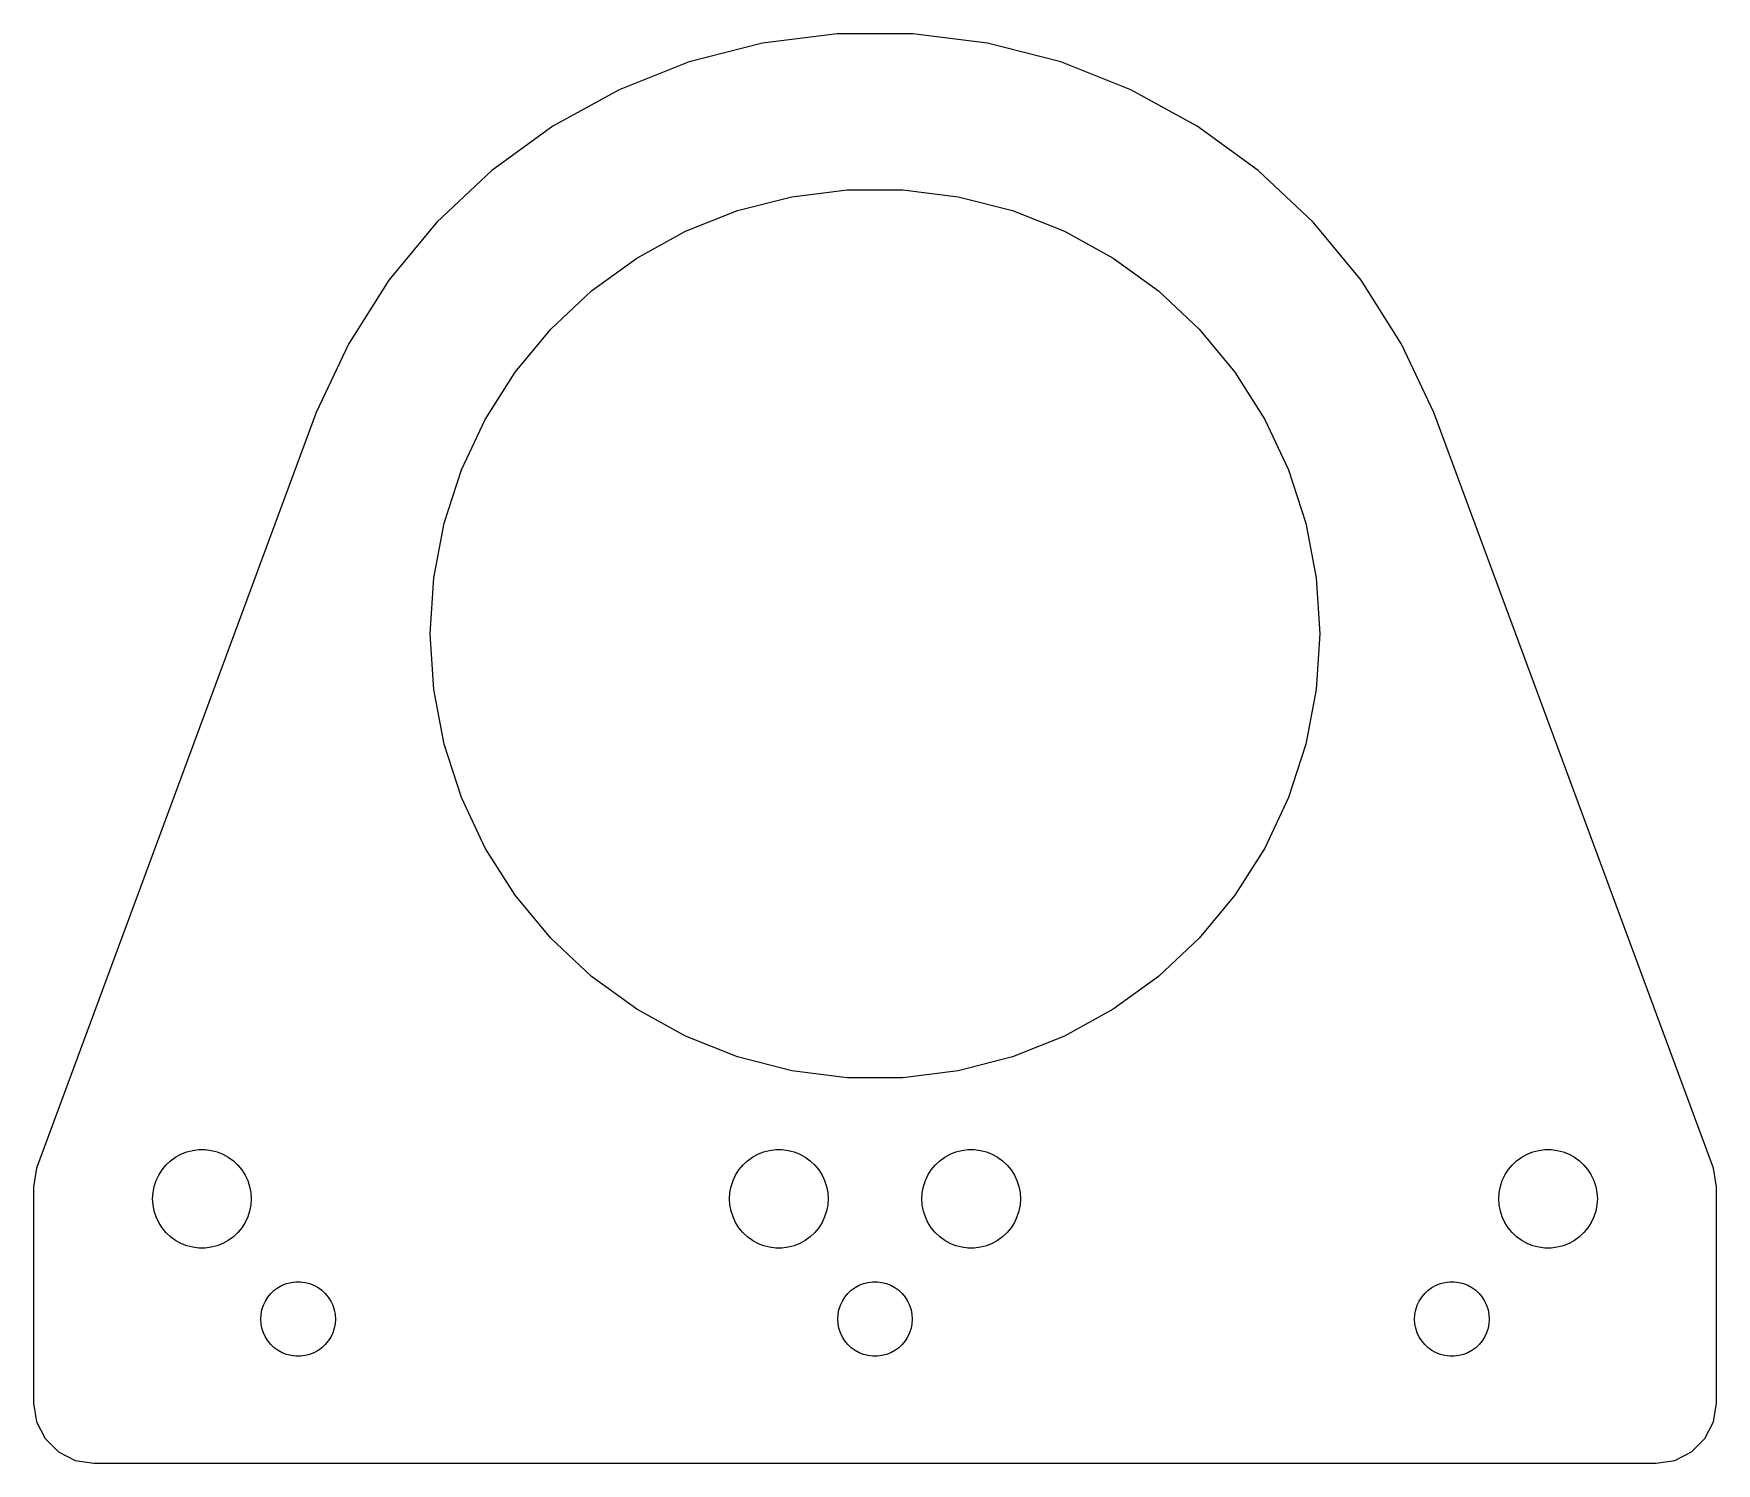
# Model space of a CAD drawing. Header units: metres. Extents: x -35 to 35, y -34.5 to 25.
import ezdxf

# ---------------------------------------------------------------- set-up
doc = ezdxf.new("R2010")
doc.units = ezdxf.units.M

msp = doc.modelspace()

# ---------------------------------------------------------------- linework, layer by layer
for p, q in [((-4.68452, 24.5572), (-7.72542, 23.7764)), ((-1.56975, 24.9507), (-4.68452, 24.5572)), ((1.56975, 24.9507), (-1.56975, 24.9507)), ((4.68452, 24.5572), (1.56975, 24.9507)), ((7.72542, 23.7764), (4.68452, 24.5572)), ((-7.72542, 23.7764), (-10.6445, 22.6207)), ((10.6445, 22.6207), (7.72542, 23.7764)), ((-10.6445, 22.6207), (-13.3957, 21.1082)), ((13.3957, 21.1082), (10.6445, 22.6207)), ((-13.3957, 21.1082), (-15.9356, 19.2628)), ((15.9356, 19.2628), (13.3957, 21.1082)), ((-15.9356, 19.2628), (-18.2242, 17.1137)), ((18.2242, 17.1137), (15.9356, 19.2628)), ((-3.46655, 18.1723), (-1.16162, 18.4635)), ((-1.16162, 18.4635), (1.16162, 18.4635)), ((1.16162, 18.4635), (3.46655, 18.1723)), ((-7.87691, 16.7393), (-5.71681, 17.5945)), ((-5.71681, 17.5945), (-3.46655, 18.1723)), ((3.46655, 18.1723), (5.71681, 17.5945)), ((5.71681, 17.5945), (7.87691, 16.7393)), ((-18.2242, 17.1137), (-20.2254, 14.6946)), ((20.2254, 14.6946), (18.2242, 17.1137)), ((-9.91278, 15.6201), (-7.87691, 16.7393)), ((7.87691, 16.7393), (9.91278, 15.6201)), ((-11.7923, 14.2545), (-9.91278, 15.6201)), ((9.91278, 15.6201), (11.7923, 14.2545)), ((-20.2254, 14.6946), (-21.9077, 12.0438)), ((-13.4859, 12.6641), (-11.7923, 14.2545)), ((11.7923, 14.2545), (13.4859, 12.6641)), ((21.9077, 12.0438), (20.2254, 14.6946)), ((-14.9668, 10.874), (-13.4859, 12.6641)), ((13.4859, 12.6641), (14.9668, 10.874)), ((-21.9077, 12.0438), (-23.2444, 9.20311)), ((23.2444, 9.20311), (21.9077, 12.0438)), ((-16.2117, 8.91243), (-14.9668, 10.874)), ((14.9668, 10.874), (16.2117, 8.91243)), ((-23.2444, 9.20311), (-34.8776, -22.2274)), ((34.8776, -22.2274), (23.2444, 9.20311)), ((-17.2009, 6.8103), (-16.2117, 8.91243)), ((16.2117, 8.91243), (17.2009, 6.8103)), ((-17.9188, 4.60075), (-17.2009, 6.8103)), ((17.2009, 6.8103), (17.9188, 4.60075)), ((-18.3541, 2.31866), (-17.9188, 4.60075)), ((17.9188, 4.60075), (18.3541, 2.31866)), ((-18.5, 0), (-18.3541, 2.31866)), ((18.3541, 2.31866), (18.5, 0)), ((-18.3541, -2.31866), (-18.5, 0)), ((18.5, 0), (18.3541, -2.31866)), ((-17.9188, -4.60075), (-18.3541, -2.31866)), ((18.3541, -2.31866), (17.9188, -4.60075)), ((-17.2009, -6.8103), (-17.9188, -4.60075)), ((17.9188, -4.60075), (17.2009, -6.8103)), ((-16.2117, -8.91243), (-17.2009, -6.8103)), ((17.2009, -6.8103), (16.2117, -8.91243)), ((-14.9668, -10.874), (-16.2117, -8.91243)), ((16.2117, -8.91243), (14.9668, -10.874)), ((-13.4859, -12.6641), (-14.9668, -10.874)), ((14.9668, -10.874), (13.4859, -12.6641)), ((-11.7923, -14.2545), (-13.4859, -12.6641)), ((13.4859, -12.6641), (11.7923, -14.2545)), ((-9.91278, -15.6201), (-11.7923, -14.2545)), ((11.7923, -14.2545), (9.91278, -15.6201)), ((-7.87691, -16.7393), (-9.91278, -15.6201)), ((9.91278, -15.6201), (7.87691, -16.7393)), ((-5.71681, -17.5945), (-7.87691, -16.7393)), ((7.87691, -16.7393), (5.71681, -17.5945)), ((-3.46655, -18.1723), (-5.71681, -17.5945)), ((-1.16162, -18.4635), (-3.46655, -18.1723)), ((3.46655, -18.1723), (1.16162, -18.4635)), ((5.71681, -17.5945), (3.46655, -18.1723)), ((1.16162, -18.4635), (-1.16162, -18.4635)), ((-29.0984, -21.7691), (-28.8728, -21.6451)), ((-28.8728, -21.6451), (-28.6335, -21.5503)), ((-28.6335, -21.5503), (-28.3841, -21.4863)), ((-28.3841, -21.4863), (-28.1287, -21.454)), ((-28.1287, -21.454), (-27.8713, -21.454)), ((-27.8713, -21.454), (-27.6159, -21.4863)), ((-27.6159, -21.4863), (-27.3665, -21.5503)), ((-27.3665, -21.5503), (-27.1272, -21.6451)), ((-27.1272, -21.6451), (-26.9016, -21.7691)), ((-5.09843, -21.7691), (-4.87283, -21.6451)), ((-4.87283, -21.6451), (-4.63348, -21.5503)), ((-4.63348, -21.5503), (-4.38412, -21.4863)), ((-4.38412, -21.4863), (-4.12871, -21.454)), ((-4.12871, -21.454), (-3.87128, -21.454)), ((-3.87128, -21.454), (-3.61586, -21.4863)), ((-3.61586, -21.4863), (-3.3665, -21.5503)), ((-3.3665, -21.5503), (-3.12715, -21.6451)), ((-3.12715, -21.6451), (-2.90155, -21.7691)), ((2.90155, -21.7691), (3.12715, -21.6451)), ((3.12715, -21.6451), (3.3665, -21.5503)), ((3.3665, -21.5503), (3.61586, -21.4863)), ((3.61586, -21.4863), (3.87128, -21.454)), ((3.87128, -21.454), (4.12871, -21.454)), ((4.12871, -21.454), (4.38412, -21.4863)), ((4.38412, -21.4863), (4.63348, -21.5503)), ((4.63348, -21.5503), (4.87283, -21.6451)), ((4.87283, -21.6451), (5.09843, -21.7691)), ((26.9016, -21.7691), (27.1272, -21.6451)), ((27.1272, -21.6451), (27.3665, -21.5503)), ((27.3665, -21.5503), (27.6159, -21.4863)), ((27.6159, -21.4863), (27.8713, -21.454)), ((27.8713, -21.454), (28.1287, -21.454)), ((28.1287, -21.454), (28.3841, -21.4863)), ((28.3841, -21.4863), (28.6335, -21.5503)), ((28.6335, -21.5503), (28.8728, -21.6451)), ((28.8728, -21.6451), (29.0984, -21.7691)), ((-34.8776, -22.2274), (-35, -23)), ((-29.7964, -22.5124), (-29.6585, -22.295)), ((-29.6585, -22.295), (-29.4944, -22.0967)), ((-29.4944, -22.0967), (-29.3067, -21.9204)), ((-29.3067, -21.9204), (-29.0984, -21.7691)), ((-26.9016, -21.7691), (-26.6933, -21.9204)), ((-26.6933, -21.9204), (-26.5056, -22.0967)), ((-26.5056, -22.0967), (-26.3415, -22.295)), ((-26.3415, -22.295), (-26.2036, -22.5124)), ((-5.79642, -22.5124), (-5.65848, -22.295)), ((-5.65848, -22.295), (-5.49438, -22.0967)), ((-5.49438, -22.0967), (-5.30672, -21.9204)), ((-5.30672, -21.9204), (-5.09843, -21.7691)), ((-2.90155, -21.7691), (-2.69327, -21.9204)), ((-2.69327, -21.9204), (-2.5056, -22.0967)), ((-2.5056, -22.0967), (-2.34151, -22.295)), ((-2.34151, -22.295), (-2.20357, -22.5124)), ((2.20357, -22.5124), (2.34151, -22.295)), ((2.34151, -22.295), (2.5056, -22.0967)), ((2.5056, -22.0967), (2.69327, -21.9204)), ((2.69327, -21.9204), (2.90155, -21.7691)), ((5.09843, -21.7691), (5.30672, -21.9204)), ((5.30672, -21.9204), (5.49438, -22.0967)), ((5.49438, -22.0967), (5.65848, -22.295)), ((5.65848, -22.295), (5.79642, -22.5124)), ((26.2036, -22.5124), (26.3415, -22.295)), ((26.3415, -22.295), (26.5056, -22.0967)), ((26.5056, -22.0967), (26.6933, -21.9204)), ((26.6933, -21.9204), (26.9016, -21.7691)), ((29.0984, -21.7691), (29.3067, -21.9204)), ((29.3067, -21.9204), (29.4944, -22.0967)), ((29.4944, -22.0967), (29.6585, -22.295)), ((29.6585, -22.295), (29.7964, -22.5124)), ((35, -23), (34.8776, -22.2274)), ((-35, -23), (-35, -32)), ((-30.0338, -23.2431), (-29.9856, -22.9902)), ((-29.9856, -22.9902), (-29.906, -22.7453)), ((-29.906, -22.7453), (-29.7964, -22.5124)), ((-26.2036, -22.5124), (-26.0939, -22.7453)), ((-26.0939, -22.7453), (-26.0144, -22.9902)), ((-26.0144, -22.9902), (-25.9662, -23.2431)), ((-6.03383, -23.2431), (-5.98558, -22.9902)), ((-5.98558, -22.9902), (-5.90604, -22.7453)), ((-5.90604, -22.7453), (-5.79642, -22.5124)), ((-2.20357, -22.5124), (-2.09395, -22.7453)), ((-2.09395, -22.7453), (-2.0144, -22.9902)), ((-2.0144, -22.9902), (-1.96616, -23.2431)), ((1.96616, -23.2431), (2.0144, -22.9902)), ((2.0144, -22.9902), (2.09395, -22.7453)), ((2.09395, -22.7453), (2.20357, -22.5124)), ((5.79642, -22.5124), (5.90604, -22.7453)), ((5.90604, -22.7453), (5.98558, -22.9902)), ((5.98558, -22.9902), (6.03383, -23.2431)), ((25.9662, -23.2431), (26.0144, -22.9902)), ((26.0144, -22.9902), (26.0939, -22.7453)), ((26.0939, -22.7453), (26.2036, -22.5124)), ((29.7964, -22.5124), (29.906, -22.7453)), ((29.906, -22.7453), (29.9856, -22.9902)), ((29.9856, -22.9902), (30.0338, -23.2431)), ((35, -32), (35, -23)), ((-30.05, -23.5), (-30.0338, -23.2431)), ((-30.0338, -23.7569), (-30.05, -23.5)), ((-29.9856, -24.0098), (-30.0338, -23.7569)), ((-25.9662, -23.7569), (-26.0144, -24.0098)), ((-25.9662, -23.2431), (-25.95, -23.5)), ((-25.95, -23.5), (-25.9662, -23.7569)), ((-6.04999, -23.5), (-6.03383, -23.2431)), ((-6.03383, -23.7569), (-6.04999, -23.5)), ((-5.98558, -24.0098), (-6.03383, -23.7569)), ((-1.96616, -23.7569), (-2.0144, -24.0098)), ((-1.96616, -23.2431), (-1.95, -23.5)), ((-1.95, -23.5), (-1.96616, -23.7569)), ((1.95, -23.5), (1.96616, -23.2431)), ((1.96616, -23.7569), (1.95, -23.5)), ((2.0144, -24.0098), (1.96616, -23.7569)), ((6.03383, -23.7569), (5.98558, -24.0098)), ((6.03383, -23.2431), (6.04999, -23.5)), ((6.04999, -23.5), (6.03383, -23.7569)), ((25.95, -23.5), (25.9662, -23.2431)), ((25.9662, -23.7569), (25.95, -23.5)), ((26.0144, -24.0098), (25.9662, -23.7569)), ((30.0338, -23.7569), (29.9856, -24.0098)), ((30.0338, -23.2431), (30.05, -23.5)), ((30.05, -23.5), (30.0338, -23.7569)), ((-29.906, -24.2547), (-29.9856, -24.0098)), ((-29.7964, -24.4876), (-29.906, -24.2547)), ((-29.6585, -24.705), (-29.7964, -24.4876)), ((-26.2036, -24.4876), (-26.3415, -24.705)), ((-26.0939, -24.2547), (-26.2036, -24.4876)), ((-26.0144, -24.0098), (-26.0939, -24.2547)), ((-5.90604, -24.2547), (-5.98558, -24.0098)), ((-5.79642, -24.4876), (-5.90604, -24.2547)), ((-5.65848, -24.705), (-5.79642, -24.4876)), ((-2.20357, -24.4876), (-2.34151, -24.705)), ((-2.09395, -24.2547), (-2.20357, -24.4876)), ((-2.0144, -24.0098), (-2.09395, -24.2547)), ((2.09395, -24.2547), (2.0144, -24.0098)), ((2.20357, -24.4876), (2.09395, -24.2547)), ((2.34151, -24.705), (2.20357, -24.4876)), ((5.79642, -24.4876), (5.65848, -24.705)), ((5.90604, -24.2547), (5.79642, -24.4876)), ((5.98558, -24.0098), (5.90604, -24.2547)), ((26.0939, -24.2547), (26.0144, -24.0098)), ((26.2036, -24.4876), (26.0939, -24.2547)), ((26.3415, -24.705), (26.2036, -24.4876)), ((29.7964, -24.4876), (29.6585, -24.705)), ((29.906, -24.2547), (29.7964, -24.4876)), ((29.9856, -24.0098), (29.906, -24.2547)), ((-29.4944, -24.9033), (-29.6585, -24.705)), ((-29.3067, -25.0795), (-29.4944, -24.9033)), ((-29.0984, -25.2309), (-29.3067, -25.0795)), ((-26.6933, -25.0795), (-26.9016, -25.2309)), ((-26.5056, -24.9033), (-26.6933, -25.0795)), ((-26.3415, -24.705), (-26.5056, -24.9033)), ((-5.49438, -24.9033), (-5.65848, -24.705)), ((-5.30672, -25.0795), (-5.49438, -24.9033)), ((-5.09843, -25.2309), (-5.30672, -25.0795)), ((-2.69327, -25.0795), (-2.90155, -25.2309)), ((-2.5056, -24.9033), (-2.69327, -25.0795)), ((-2.34151, -24.705), (-2.5056, -24.9033)), ((2.5056, -24.9033), (2.34151, -24.705)), ((2.69327, -25.0795), (2.5056, -24.9033)), ((2.90155, -25.2309), (2.69327, -25.0795)), ((5.30672, -25.0795), (5.09843, -25.2309)), ((5.49438, -24.9033), (5.30672, -25.0795)), ((5.65848, -24.705), (5.49438, -24.9033)), ((26.5056, -24.9033), (26.3415, -24.705)), ((26.6933, -25.0795), (26.5056, -24.9033)), ((26.9016, -25.2309), (26.6933, -25.0795)), ((29.3067, -25.0795), (29.0984, -25.2309)), ((29.4944, -24.9033), (29.3067, -25.0795)), ((29.6585, -24.705), (29.4944, -24.9033)), ((-28.8728, -25.3549), (-29.0984, -25.2309)), ((-28.6335, -25.4497), (-28.8728, -25.3549)), ((-28.3841, -25.5137), (-28.6335, -25.4497)), ((-28.1287, -25.5459), (-28.3841, -25.5137)), ((-27.8713, -25.5459), (-28.1287, -25.5459)), ((-27.6159, -25.5137), (-27.8713, -25.5459)), ((-27.3665, -25.4497), (-27.6159, -25.5137)), ((-27.1272, -25.3549), (-27.3665, -25.4497)), ((-26.9016, -25.2309), (-27.1272, -25.3549)), ((-4.87283, -25.3549), (-5.09843, -25.2309)), ((-4.63348, -25.4497), (-4.87283, -25.3549)), ((-4.38412, -25.5137), (-4.63348, -25.4497)), ((-4.12871, -25.5459), (-4.38412, -25.5137)), ((-3.87128, -25.5459), (-4.12871, -25.5459)), ((-3.61586, -25.5137), (-3.87128, -25.5459)), ((-3.3665, -25.4497), (-3.61586, -25.5137)), ((-3.12715, -25.3549), (-3.3665, -25.4497)), ((-2.90155, -25.2309), (-3.12715, -25.3549)), ((3.12715, -25.3549), (2.90155, -25.2309)), ((3.3665, -25.4497), (3.12715, -25.3549)), ((3.61586, -25.5137), (3.3665, -25.4497)), ((3.87128, -25.5459), (3.61586, -25.5137)), ((4.12871, -25.5459), (3.87128, -25.5459)), ((4.38412, -25.5137), (4.12871, -25.5459)), ((4.63348, -25.4497), (4.38412, -25.5137)), ((4.87283, -25.3549), (4.63348, -25.4497)), ((5.09843, -25.2309), (4.87283, -25.3549)), ((27.1272, -25.3549), (26.9016, -25.2309)), ((27.3665, -25.4497), (27.1272, -25.3549)), ((27.6159, -25.5137), (27.3665, -25.4497)), ((27.8713, -25.5459), (27.6159, -25.5137)), ((28.1287, -25.5459), (27.8713, -25.5459)), ((28.3841, -25.5137), (28.1287, -25.5459)), ((28.6335, -25.4497), (28.3841, -25.5137)), ((28.8728, -25.3549), (28.6335, -25.4497)), ((29.0984, -25.2309), (28.8728, -25.3549)), ((-24.988, -27.3057), (-24.8305, -27.1913)), ((-24.8305, -27.1913), (-24.66, -27.0975)), ((-24.66, -27.0975), (-24.479, -27.0258)), ((-24.479, -27.0258), (-24.2904, -26.9774)), ((-24.2904, -26.9774), (-24.0973, -26.953)), ((-24.0973, -26.953), (-23.9027, -26.953)), ((-23.9027, -26.953), (-23.7095, -26.9774)), ((-23.7095, -26.9774), (-23.521, -27.0258)), ((-23.521, -27.0258), (-23.34, -27.0975)), ((-23.34, -27.0975), (-23.1695, -27.1913)), ((-23.1695, -27.1913), (-23.012, -27.3057)), ((-0.988007, -27.3057), (-0.830521, -27.1913)), ((-0.830521, -27.1913), (-0.659958, -27.0975)), ((-0.659958, -27.0975), (-0.478973, -27.0258)), ((-0.478973, -27.0258), (-0.290436, -26.9774)), ((-0.290436, -26.9774), (-0.097321, -26.953)), ((-0.097321, -26.953), (0.097321, -26.953)), ((0.097321, -26.953), (0.290436, -26.9774)), ((0.290436, -26.9774), (0.478973, -27.0258)), ((0.478973, -27.0258), (0.659958, -27.0975)), ((0.659958, -27.0975), (0.830521, -27.1913)), ((0.830521, -27.1913), (0.988007, -27.3057)), ((23.012, -27.3057), (23.1695, -27.1913)), ((23.1695, -27.1913), (23.34, -27.0975)), ((23.34, -27.0975), (23.521, -27.0258)), ((23.521, -27.0258), (23.7095, -26.9774)), ((23.7095, -26.9774), (23.9027, -26.953)), ((23.9027, -26.953), (24.0973, -26.953)), ((24.0973, -26.953), (24.2904, -26.9774)), ((24.2904, -26.9774), (24.479, -27.0258)), ((24.479, -27.0258), (24.66, -27.0975)), ((24.66, -27.0975), (24.8305, -27.1913)), ((24.8305, -27.1913), (24.988, -27.3057)), ((-25.5013, -28.1145), (-25.4411, -27.9294)), ((-25.4411, -27.9294), (-25.3583, -27.7533)), ((-25.3583, -27.7533), (-25.254, -27.5889)), ((-25.254, -27.5889), (-25.1299, -27.4389)), ((-25.1299, -27.4389), (-24.988, -27.3057)), ((-23.012, -27.3057), (-22.8701, -27.4389)), ((-22.8701, -27.4389), (-22.746, -27.5889)), ((-22.746, -27.5889), (-22.6417, -27.7533)), ((-22.6417, -27.7533), (-22.5588, -27.9294)), ((-22.5588, -27.9294), (-22.4987, -28.1145)), ((-1.5013, -28.1145), (-1.44115, -27.9294)), ((-1.44115, -27.9294), (-1.35826, -27.7533)), ((-1.35826, -27.7533), (-1.25397, -27.5889)), ((-1.25397, -27.5889), (-1.1299, -27.4389)), ((-1.1299, -27.4389), (-0.988007, -27.3057)), ((0.988007, -27.3057), (1.1299, -27.4389)), ((1.1299, -27.4389), (1.25397, -27.5889)), ((1.25397, -27.5889), (1.35826, -27.7533)), ((1.35826, -27.7533), (1.44115, -27.9294)), ((1.44115, -27.9294), (1.5013, -28.1145)), ((22.4987, -28.1145), (22.5588, -27.9294)), ((22.5588, -27.9294), (22.6417, -27.7533)), ((22.6417, -27.7533), (22.746, -27.5889)), ((22.746, -27.5889), (22.8701, -27.4389)), ((22.8701, -27.4389), (23.012, -27.3057)), ((24.988, -27.3057), (25.1299, -27.4389)), ((25.1299, -27.4389), (25.254, -27.5889)), ((25.254, -27.5889), (25.3583, -27.7533)), ((25.3583, -27.7533), (25.4411, -27.9294)), ((25.4411, -27.9294), (25.5013, -28.1145)), ((-25.55, -28.5), (-25.5378, -28.3057)), ((-25.5378, -28.6943), (-25.55, -28.5)), ((-25.5378, -28.3057), (-25.5013, -28.1145)), ((-25.5013, -28.8855), (-25.5378, -28.6943)), ((-22.4987, -28.1145), (-22.4622, -28.3057)), ((-22.4622, -28.6943), (-22.4987, -28.8855)), ((-22.4622, -28.3057), (-22.45, -28.5)), ((-22.45, -28.5), (-22.4622, -28.6943)), ((-1.54999, -28.5), (-1.53777, -28.3057)), ((-1.53777, -28.6943), (-1.54999, -28.5)), ((-1.53777, -28.3057), (-1.5013, -28.1145)), ((-1.5013, -28.8855), (-1.53777, -28.6943)), ((1.5013, -28.1145), (1.53777, -28.3057)), ((1.53777, -28.6943), (1.5013, -28.8855)), ((1.53777, -28.3057), (1.54999, -28.5)), ((1.54999, -28.5), (1.53777, -28.6943)), ((22.45, -28.5), (22.4622, -28.3057)), ((22.4622, -28.6943), (22.45, -28.5)), ((22.4622, -28.3057), (22.4987, -28.1145)), ((22.4987, -28.8855), (22.4622, -28.6943)), ((25.5013, -28.1145), (25.5378, -28.3057)), ((25.5378, -28.6943), (25.5013, -28.8855)), ((25.5378, -28.3057), (25.55, -28.5)), ((25.55, -28.5), (25.5378, -28.6943)), ((-25.4411, -29.0706), (-25.5013, -28.8855)), ((-25.3583, -29.2467), (-25.4411, -29.0706)), ((-25.254, -29.4111), (-25.3583, -29.2467)), ((-22.6417, -29.2467), (-22.746, -29.4111)), ((-22.5588, -29.0706), (-22.6417, -29.2467)), ((-22.4987, -28.8855), (-22.5588, -29.0706)), ((-1.44115, -29.0706), (-1.5013, -28.8855)), ((-1.35826, -29.2467), (-1.44115, -29.0706)), ((-1.25397, -29.4111), (-1.35826, -29.2467)), ((1.35826, -29.2467), (1.25397, -29.4111)), ((1.44115, -29.0706), (1.35826, -29.2467)), ((1.5013, -28.8855), (1.44115, -29.0706)), ((22.5588, -29.0706), (22.4987, -28.8855)), ((22.6417, -29.2467), (22.5588, -29.0706)), ((22.746, -29.4111), (22.6417, -29.2467)), ((25.3583, -29.2467), (25.254, -29.4111)), ((25.4411, -29.0706), (25.3583, -29.2467)), ((25.5013, -28.8855), (25.4411, -29.0706)), ((-25.1299, -29.561), (-25.254, -29.4111)), ((-24.988, -29.6943), (-25.1299, -29.561)), ((-24.8305, -29.8087), (-24.988, -29.6943)), ((-24.66, -29.9025), (-24.8305, -29.8087)), ((-24.479, -29.9741), (-24.66, -29.9025)), ((-24.2904, -30.0225), (-24.479, -29.9741)), ((-24.0973, -30.0469), (-24.2904, -30.0225)), ((-23.9027, -30.0469), (-24.0973, -30.0469)), ((-23.7095, -30.0225), (-23.9027, -30.0469)), ((-23.521, -29.9741), (-23.7095, -30.0225)), ((-23.34, -29.9025), (-23.521, -29.9741)), ((-23.1695, -29.8087), (-23.34, -29.9025)), ((-23.012, -29.6943), (-23.1695, -29.8087)), ((-22.8701, -29.561), (-23.012, -29.6943)), ((-22.746, -29.4111), (-22.8701, -29.561)), ((-1.1299, -29.561), (-1.25397, -29.4111)), ((-0.988007, -29.6943), (-1.1299, -29.561)), ((-0.830521, -29.8087), (-0.988007, -29.6943)), ((-0.659958, -29.9025), (-0.830521, -29.8087)), ((-0.478973, -29.9741), (-0.659958, -29.9025)), ((-0.290436, -30.0225), (-0.478973, -29.9741)), ((-0.097321, -30.0469), (-0.290436, -30.0225)), ((0.097321, -30.0469), (-0.097321, -30.0469)), ((0.290436, -30.0225), (0.097321, -30.0469)), ((0.478973, -29.9741), (0.290436, -30.0225)), ((0.659958, -29.9025), (0.478973, -29.9741)), ((0.830521, -29.8087), (0.659958, -29.9025)), ((0.988007, -29.6943), (0.830521, -29.8087)), ((1.1299, -29.561), (0.988007, -29.6943)), ((1.25397, -29.4111), (1.1299, -29.561)), ((22.8701, -29.561), (22.746, -29.4111)), ((23.012, -29.6943), (22.8701, -29.561)), ((23.1695, -29.8087), (23.012, -29.6943)), ((23.34, -29.9025), (23.1695, -29.8087)), ((23.521, -29.9741), (23.34, -29.9025)), ((23.7095, -30.0225), (23.521, -29.9741)), ((23.9027, -30.0469), (23.7095, -30.0225)), ((24.0973, -30.0469), (23.9027, -30.0469)), ((24.2904, -30.0225), (24.0973, -30.0469)), ((24.479, -29.9741), (24.2904, -30.0225)), ((24.66, -29.9025), (24.479, -29.9741)), ((24.8305, -29.8087), (24.66, -29.9025)), ((24.988, -29.6943), (24.8305, -29.8087)), ((25.1299, -29.561), (24.988, -29.6943)), ((25.254, -29.4111), (25.1299, -29.561)), ((-35, -32), (-34.8776, -32.7725)), ((34.8776, -32.7725), (35, -32)), ((-34.8776, -32.7725), (-34.5225, -33.4695)), ((34.5225, -33.4695), (34.8776, -32.7725)), ((-34.5225, -33.4695), (-33.9695, -34.0225)), ((33.9695, -34.0225), (34.5225, -33.4695)), ((-33.9695, -34.0225), (-33.2725, -34.3776)), ((33.2725, -34.3776), (33.9695, -34.0225)), ((-33.2725, -34.3776), (-32.5, -34.5)), ((-32.5, -34.5), (32.5, -34.5)), ((32.5, -34.5), (33.2725, -34.3776))]:
    msp.add_line(p, q)

doc.saveas('drawing.dxf')
